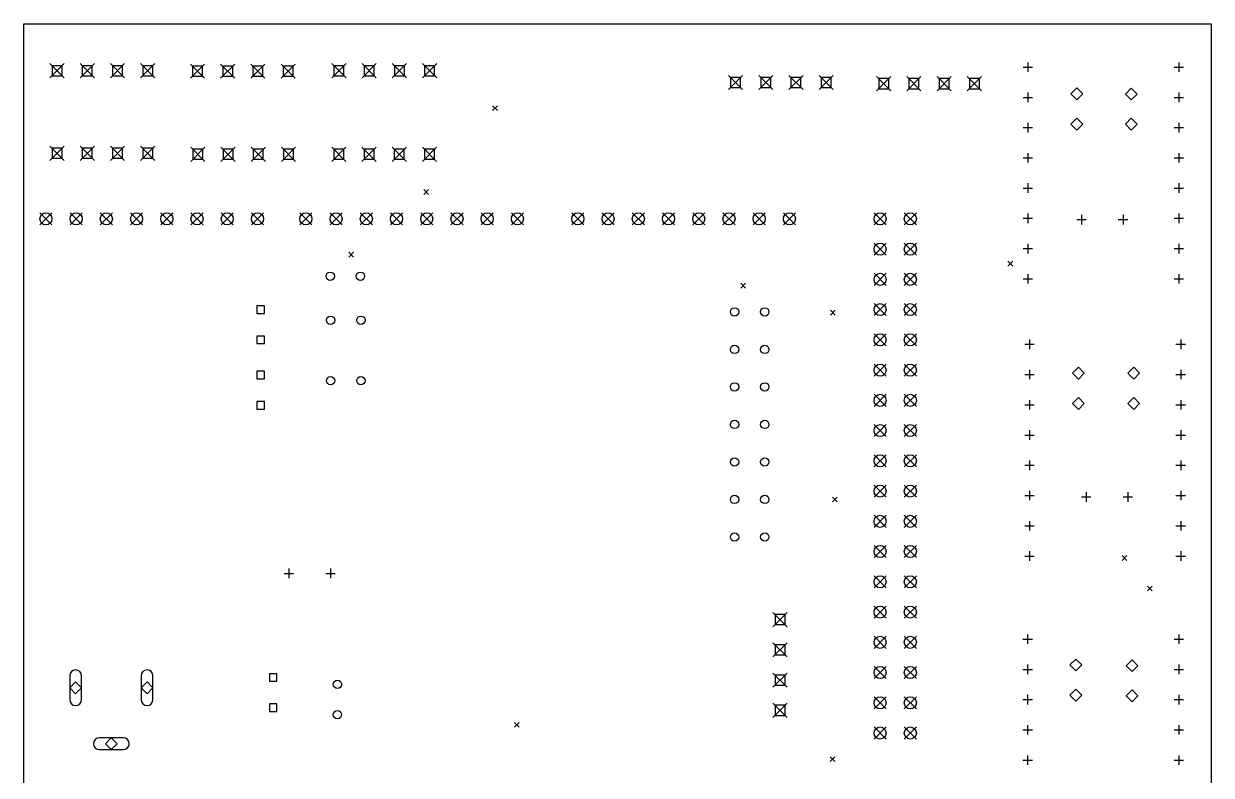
# Model space of a CAD drawing. Extents: x 124 to 225, y -181 to -54.
# Drawn here: x 125.4 to 225.2, y -117.6 to -54.5 of the extents above; entities that cross this region are included whole.
import ezdxf

# ---------------------------------------------------------------- set-up
doc = ezdxf.new("R2010")
doc.units = 0
doc.layers.add('BLACK', color=7, linetype='CONTINUOUS')

msp = doc.modelspace()

# ---------------------------------------------------------------- linework, layer by layer
at = {"layer": 'BLACK', "linetype": 'CONTINUOUS'}
for p, q in [((125.39, -54.48), (225.19, -54.48)), ((125.39, -153.94), (125.39, -54.48)), ((225.19, -54.48), (225.19, -153.94)), ((127.595, -57.825), (128.785, -59.015)), ((128.785, -57.825), (127.595, -59.015)), ((130.135, -57.825), (131.325, -59.015)), ((131.325, -57.825), (130.135, -59.015)), ((132.675, -57.825), (133.865, -59.015)), ((133.865, -57.825), (132.675, -59.015)), ((135.215, -57.825), (136.405, -59.015)), ((136.405, -57.825), (135.215, -59.015)), ((139.395, -57.865), (140.585, -59.055)), ((140.585, -57.865), (139.395, -59.055)), ((141.935, -57.865), (143.125, -59.055)), ((143.125, -57.865), (141.935, -59.055)), ((144.475, -57.865), (145.665, -59.055)), ((145.665, -57.865), (144.475, -59.055)), ((147.015, -57.865), (148.205, -59.055)), ((148.205, -57.865), (147.015, -59.055)), ((151.285, -57.825), (152.475, -59.015)), ((152.475, -57.825), (151.285, -59.015)), ((153.825, -57.825), (155.015, -59.015)), ((155.015, -57.825), (153.825, -59.015)), ((156.365, -57.825), (157.555, -59.015)), ((157.555, -57.825), (156.365, -59.015)), ((158.905, -57.825), (160.095, -59.015)), ((160.095, -57.825), (158.905, -59.015)), ((209.77, -57.72), (209.77, -58.52)), ((222.47, -57.72), (222.47, -58.52)), ((128.610733, -57.999267), (127.769267, -57.999267)), ((127.769267, -57.999267), (127.769267, -58.840733)), ((127.769267, -58.840733), (128.610733, -58.840733)), ((128.610733, -58.840733), (128.610733, -57.999267)), ((131.150733, -57.999267), (130.309267, -57.999267)), ((130.309267, -57.999267), (130.309267, -58.840733)), ((130.309267, -58.840733), (131.150733, -58.840733)), ((131.150733, -58.840733), (131.150733, -57.999267)), ((133.690733, -57.999267), (132.849267, -57.999267)), ((132.849267, -57.999267), (132.849267, -58.840733)), ((132.849267, -58.840733), (133.690733, -58.840733)), ((133.690733, -58.840733), (133.690733, -57.999267)), ((136.230733, -57.999267), (135.389267, -57.999267)), ((135.389267, -57.999267), (135.389267, -58.840733)), ((135.389267, -58.840733), (136.230733, -58.840733)), ((136.230733, -58.840733), (136.230733, -57.999267)), ((140.410733, -58.039267), (139.569267, -58.039267)), ((139.569267, -58.039267), (139.569267, -58.880733)), ((139.569267, -58.880733), (140.410733, -58.880733)), ((140.410733, -58.880733), (140.410733, -58.039267)), ((142.950733, -58.039267), (142.109267, -58.039267)), ((142.109267, -58.039267), (142.109267, -58.880733)), ((142.109267, -58.880733), (142.950733, -58.880733)), ((142.950733, -58.880733), (142.950733, -58.039267)), ((145.490733, -58.039267), (144.649267, -58.039267)), ((144.649267, -58.039267), (144.649267, -58.880733)), ((144.649267, -58.880733), (145.490733, -58.880733)), ((145.490733, -58.880733), (145.490733, -58.039267)), ((148.030733, -58.039267), (147.189267, -58.039267)), ((147.189267, -58.039267), (147.189267, -58.880733)), ((147.189267, -58.880733), (148.030733, -58.880733)), ((148.030733, -58.880733), (148.030733, -58.039267)), ((152.300733, -57.999267), (151.459267, -57.999267)), ((151.459267, -57.999267), (151.459267, -58.840733)), ((151.459267, -58.840733), (152.300733, -58.840733)), ((152.300733, -58.840733), (152.300733, -57.999267)), ((154.840733, -57.999267), (153.999267, -57.999267)), ((153.999267, -57.999267), (153.999267, -58.840733)), ((153.999267, -58.840733), (154.840733, -58.840733)), ((154.840733, -58.840733), (154.840733, -57.999267)), ((157.380733, -57.999267), (156.539267, -57.999267)), ((156.539267, -57.999267), (156.539267, -58.840733)), ((156.539267, -58.840733), (157.380733, -58.840733)), ((157.380733, -58.840733), (157.380733, -57.999267)), ((159.920733, -57.999267), (159.079267, -57.999267)), ((159.079267, -57.999267), (159.079267, -58.840733)), ((159.079267, -58.840733), (159.920733, -58.840733)), ((159.920733, -58.840733), (159.920733, -57.999267)), ((184.615, -58.815), (185.805, -60.005)), ((185.805, -58.815), (184.615, -60.005)), ((187.155, -58.815), (188.345, -60.005)), ((188.345, -58.815), (187.155, -60.005)), ((189.695, -58.815), (190.885, -60.005)), ((190.885, -58.815), (189.695, -60.005)), ((192.235, -58.815), (193.425, -60.005)), ((193.425, -58.815), (192.235, -60.005)), ((209.37, -58.12), (210.17, -58.12)), ((222.07, -58.12), (222.87, -58.12)), ((185.630733, -58.989267), (184.789267, -58.989267)), ((184.789267, -58.989267), (184.789267, -59.830733)), ((184.789267, -59.830733), (185.630733, -59.830733)), ((185.630733, -59.830733), (185.630733, -58.989267)), ((188.170733, -58.989267), (187.329267, -58.989267)), ((187.329267, -58.989267), (187.329267, -59.830733)), ((187.329267, -59.830733), (188.170733, -59.830733)), ((188.170733, -59.830733), (188.170733, -58.989267)), ((190.710733, -58.989267), (189.869267, -58.989267)), ((189.869267, -58.989267), (189.869267, -59.830733)), ((189.869267, -59.830733), (190.710733, -59.830733)), ((190.710733, -59.830733), (190.710733, -58.989267)), ((193.250733, -58.989267), (192.409267, -58.989267)), ((192.409267, -58.989267), (192.409267, -59.830733)), ((192.409267, -59.830733), (193.250733, -59.830733)), ((193.250733, -59.830733), (193.250733, -58.989267)), ((197.065, -58.915), (198.255, -60.105)), ((198.255, -58.915), (197.065, -60.105)), ((198.080733, -59.089267), (197.239267, -59.089267)), ((197.239267, -59.089267), (197.239267, -59.930733)), ((198.080733, -59.930733), (198.080733, -59.089267)), ((199.605, -58.915), (200.795, -60.105)), ((200.795, -58.915), (199.605, -60.105)), ((200.620733, -59.089267), (199.779267, -59.089267)), ((199.779267, -59.089267), (199.779267, -59.930733)), ((200.620733, -59.930733), (200.620733, -59.089267)), ((202.145, -58.915), (203.335, -60.105)), ((203.335, -58.915), (202.145, -60.105)), ((203.160733, -59.089267), (202.319267, -59.089267)), ((202.319267, -59.089267), (202.319267, -59.930733)), ((203.160733, -59.930733), (203.160733, -59.089267)), ((204.685, -58.915), (205.875, -60.105)), ((205.875, -58.915), (204.685, -60.105)), ((205.700733, -59.089267), (204.859267, -59.089267)), ((204.859267, -59.089267), (204.859267, -59.930733)), ((205.700733, -59.930733), (205.700733, -59.089267)), ((213.89, -59.87), (213.39, -60.37)), ((214.39, -60.37), (213.89, -59.87)), ((218.47, -59.88), (217.97, -60.38)), ((218.97, -60.38), (218.47, -59.88)), ((197.239267, -59.930733), (198.080733, -59.930733)), ((199.779267, -59.930733), (200.620733, -59.930733)), ((202.319267, -59.930733), (203.160733, -59.930733)), ((204.859267, -59.930733), (205.700733, -59.930733)), ((209.37, -60.66), (210.17, -60.66)), ((209.77, -60.26), (209.77, -61.06)), ((213.39, -60.37), (213.89, -60.87)), ((213.89, -60.87), (214.39, -60.37)), ((217.97, -60.38), (218.47, -60.88)), ((218.47, -60.88), (218.97, -60.38)), ((222.07, -60.66), (222.87, -60.66)), ((222.47, -60.26), (222.47, -61.06)), ((164.7962, -61.3762), (165.1962, -61.7762)), ((165.1962, -61.3762), (164.7962, -61.7762)), ((209.77, -62.8), (209.77, -63.6)), ((213.89, -62.41), (213.39, -62.91)), ((214.39, -62.91), (213.89, -62.41)), ((218.47, -62.42), (217.97, -62.92)), ((218.97, -62.92), (218.47, -62.42)), ((222.47, -62.8), (222.47, -63.6)), ((209.37, -63.2), (210.17, -63.2)), ((213.39, -62.91), (213.89, -63.41)), ((213.89, -63.41), (214.39, -62.91)), ((217.97, -62.92), (218.47, -63.42)), ((218.47, -63.42), (218.97, -62.92)), ((222.07, -63.2), (222.87, -63.2)), ((127.595, -64.765), (128.785, -65.955)), ((128.785, -64.765), (127.595, -65.955)), ((130.135, -64.765), (131.325, -65.955)), ((131.325, -64.765), (130.135, -65.955)), ((132.675, -64.765), (133.865, -65.955)), ((133.865, -64.765), (132.675, -65.955)), ((135.215, -64.765), (136.405, -65.955)), ((136.405, -64.765), (135.215, -65.955)), ((139.425, -64.845), (140.615, -66.035)), ((140.615, -64.845), (139.425, -66.035)), ((141.965, -64.845), (143.155, -66.035)), ((143.155, -64.845), (141.965, -66.035)), ((144.505, -64.845), (145.695, -66.035)), ((145.695, -64.845), (144.505, -66.035)), ((147.045, -64.845), (148.235, -66.035)), ((148.235, -64.845), (147.045, -66.035)), ((151.275, -64.845), (152.465, -66.035)), ((152.465, -64.845), (151.275, -66.035)), ((153.815, -64.845), (155.005, -66.035)), ((155.005, -64.845), (153.815, -66.035)), ((156.355, -64.845), (157.545, -66.035)), ((157.545, -64.845), (156.355, -66.035)), ((158.895, -64.845), (160.085, -66.035)), ((160.085, -64.845), (158.895, -66.035)), ((128.610733, -64.939267), (127.769267, -64.939267)), ((127.769267, -64.939267), (127.769267, -65.780733)), ((127.769267, -65.780733), (128.610733, -65.780733)), ((128.610733, -65.780733), (128.610733, -64.939267)), ((131.150733, -64.939267), (130.309267, -64.939267)), ((130.309267, -64.939267), (130.309267, -65.780733)), ((130.309267, -65.780733), (131.150733, -65.780733)), ((131.150733, -65.780733), (131.150733, -64.939267)), ((133.690733, -64.939267), (132.849267, -64.939267)), ((132.849267, -64.939267), (132.849267, -65.780733)), ((132.849267, -65.780733), (133.690733, -65.780733)), ((133.690733, -65.780733), (133.690733, -64.939267)), ((136.230733, -64.939267), (135.389267, -64.939267)), ((135.389267, -64.939267), (135.389267, -65.780733)), ((135.389267, -65.780733), (136.230733, -65.780733)), ((136.230733, -65.780733), (136.230733, -64.939267)), ((140.440733, -65.019267), (139.599267, -65.019267)), ((139.599267, -65.019267), (139.599267, -65.860733)), ((139.599267, -65.860733), (140.440733, -65.860733)), ((140.440733, -65.860733), (140.440733, -65.019267)), ((142.980733, -65.019267), (142.139267, -65.019267)), ((142.139267, -65.019267), (142.139267, -65.860733)), ((142.139267, -65.860733), (142.980733, -65.860733)), ((142.980733, -65.860733), (142.980733, -65.019267)), ((145.520733, -65.019267), (144.679267, -65.019267)), ((144.679267, -65.019267), (144.679267, -65.860733)), ((144.679267, -65.860733), (145.520733, -65.860733)), ((145.520733, -65.860733), (145.520733, -65.019267)), ((148.060733, -65.019267), (147.219267, -65.019267)), ((147.219267, -65.019267), (147.219267, -65.860733)), ((147.219267, -65.860733), (148.060733, -65.860733)), ((148.060733, -65.860733), (148.060733, -65.019267)), ((152.290733, -65.019267), (151.449267, -65.019267)), ((151.449267, -65.019267), (151.449267, -65.860733)), ((151.449267, -65.860733), (152.290733, -65.860733)), ((152.290733, -65.860733), (152.290733, -65.019267)), ((154.830733, -65.019267), (153.989267, -65.019267)), ((153.989267, -65.019267), (153.989267, -65.860733)), ((153.989267, -65.860733), (154.830733, -65.860733)), ((154.830733, -65.860733), (154.830733, -65.019267)), ((157.370733, -65.019267), (156.529267, -65.019267)), ((156.529267, -65.019267), (156.529267, -65.860733)), ((156.529267, -65.860733), (157.370733, -65.860733)), ((157.370733, -65.860733), (157.370733, -65.019267)), ((159.910733, -65.019267), (159.069267, -65.019267)), ((159.069267, -65.019267), (159.069267, -65.860733)), ((159.069267, -65.860733), (159.910733, -65.860733)), ((159.910733, -65.860733), (159.910733, -65.019267)), ((209.37, -65.74), (210.17, -65.74)), ((209.77, -65.34), (209.77, -66.14)), ((222.07, -65.74), (222.87, -65.74)), ((222.47, -65.34), (222.47, -66.14)), ((159.0198, -68.4095), (159.4198, -68.8095)), ((159.4198, -68.4095), (159.0198, -68.8095)), ((209.37, -68.28), (210.17, -68.28)), ((209.77, -67.88), (209.77, -68.68)), ((222.07, -68.28), (222.87, -68.28)), ((222.47, -67.88), (222.47, -68.68)), ((126.746, -70.358), (127.762, -71.374)), ((127.762, -70.358), (126.746, -71.374)), ((129.286, -70.358), (130.302, -71.374)), ((130.302, -70.358), (129.286, -71.374)), ((131.826, -70.358), (132.842, -71.374)), ((132.842, -70.358), (131.826, -71.374)), ((134.366, -70.358), (135.382, -71.374)), ((135.382, -70.358), (134.366, -71.374)), ((136.906, -70.358), (137.922, -71.374)), ((137.922, -70.358), (136.906, -71.374)), ((139.446, -70.358), (140.462, -71.374)), ((140.462, -70.358), (139.446, -71.374)), ((141.986, -70.358), (143.002, -71.374)), ((143.002, -70.358), (141.986, -71.374)), ((144.526, -70.358), (145.542, -71.374)), ((145.542, -70.358), (144.526, -71.374)), ((148.59, -70.358), (149.606, -71.374)), ((149.606, -70.358), (148.59, -71.374)), ((151.13, -70.358), (152.146, -71.374)), ((152.146, -70.358), (151.13, -71.374)), ((153.67, -70.358), (154.686, -71.374)), ((154.686, -70.358), (153.67, -71.374)), ((156.21, -70.358), (157.226, -71.374)), ((157.226, -70.358), (156.21, -71.374)), ((158.75, -70.358), (159.766, -71.374)), ((159.766, -70.358), (158.75, -71.374)), ((161.29, -70.358), (162.306, -71.374)), ((162.306, -70.358), (161.29, -71.374)), ((163.83, -70.358), (164.846, -71.374)), ((164.846, -70.358), (163.83, -71.374)), ((166.37, -70.358), (167.386, -71.374)), ((167.386, -70.358), (166.37, -71.374)), ((171.45, -70.358), (172.466, -71.374)), ((172.466, -70.358), (171.45, -71.374)), ((173.99, -70.358), (175.006, -71.374)), ((175.006, -70.358), (173.99, -71.374)), ((176.53, -70.358), (177.546, -71.374)), ((177.546, -70.358), (176.53, -71.374)), ((179.07, -70.358), (180.086, -71.374)), ((180.086, -70.358), (179.07, -71.374)), ((181.61, -70.358), (182.626, -71.374)), ((182.626, -70.358), (181.61, -71.374)), ((184.15, -70.358), (185.166, -71.374)), ((185.166, -70.358), (184.15, -71.374)), ((186.69, -70.358), (187.706, -71.374)), ((187.706, -70.358), (186.69, -71.374)), ((189.23, -70.358), (190.246, -71.374)), ((190.246, -70.358), (189.23, -71.374)), ((196.85, -70.358), (197.866, -71.374)), ((197.866, -70.358), (196.85, -71.374)), ((199.39, -70.358), (200.406, -71.374)), ((200.406, -70.358), (199.39, -71.374)), ((209.37, -70.82), (210.17, -70.82)), ((209.77, -70.42), (209.77, -71.22)), ((214.28, -70.53), (214.28, -71.33)), ((217.78, -70.53), (217.78, -71.33)), ((222.07, -70.82), (222.87, -70.82)), ((222.47, -70.42), (222.47, -71.22)), ((213.88, -70.93), (214.68, -70.93)), ((217.38, -70.93), (218.18, -70.93)), ((152.708, -73.6712), (153.108, -74.0712)), ((153.108, -73.6712), (152.708, -74.0712)), ((196.85, -72.898), (197.866, -73.914)), ((197.866, -72.898), (196.85, -73.914)), ((199.39, -72.898), (200.406, -73.914)), ((200.406, -72.898), (199.39, -73.914)), ((209.37, -73.36), (210.17, -73.36)), ((209.77, -72.96), (209.77, -73.76)), ((222.07, -73.36), (222.87, -73.36)), ((222.47, -72.96), (222.47, -73.76)), ((208.1068, -74.43), (208.5068, -74.83)), ((208.5068, -74.43), (208.1068, -74.83)), ((196.85, -75.438), (197.866, -76.454)), ((197.866, -75.438), (196.85, -76.454)), ((199.39, -75.438), (200.406, -76.454)), ((200.406, -75.438), (199.39, -76.454)), ((209.77, -75.5), (209.77, -76.3)), ((222.47, -75.5), (222.47, -76.3)), ((185.6495, -76.2759), (186.0495, -76.6759)), ((186.0495, -76.2759), (185.6495, -76.6759)), ((209.37, -75.9), (210.17, -75.9)), ((222.07, -75.9), (222.87, -75.9)), ((145.618201, -78.166799), (144.981799, -78.166799)), ((144.981799, -78.166799), (144.981799, -78.803201)), ((144.981799, -78.803201), (145.618201, -78.803201)), ((145.618201, -78.803201), (145.618201, -78.166799)), ((193.1796, -78.5447), (193.5796, -78.9447)), ((193.5796, -78.5447), (193.1796, -78.9447)), ((196.85, -77.978), (197.866, -78.994)), ((197.866, -77.978), (196.85, -78.994)), ((199.39, -77.978), (200.406, -78.994)), ((200.406, -77.978), (199.39, -78.994)), ((145.618201, -80.706799), (144.981799, -80.706799)), ((144.981799, -80.706799), (144.981799, -81.343201)), ((145.618201, -81.343201), (145.618201, -80.706799)), ((196.85, -80.518), (197.866, -81.534)), ((197.866, -80.518), (196.85, -81.534)), ((199.39, -80.518), (200.406, -81.534)), ((200.406, -80.518), (199.39, -81.534)), ((144.981799, -81.343201), (145.618201, -81.343201)), ((209.52, -81.4), (210.32, -81.4)), ((209.92, -81), (209.92, -81.8)), ((222.22, -81.4), (223.02, -81.4)), ((222.62, -81), (222.62, -81.8)), ((145.618201, -83.666799), (144.981799, -83.666799)), ((144.981799, -83.666799), (144.981799, -84.303201)), ((145.618201, -84.303201), (145.618201, -83.666799)), ((196.85, -83.058), (197.866, -84.074)), ((197.866, -83.058), (196.85, -84.074)), ((199.39, -83.058), (200.406, -84.074)), ((200.406, -83.058), (199.39, -84.074)), ((209.92, -83.54), (209.92, -84.34)), ((214.02, -83.325), (213.52, -83.825)), ((213.52, -83.825), (214.02, -84.325)), ((214.52, -83.825), (214.02, -83.325)), ((214.02, -84.325), (214.52, -83.825)), ((218.67, -83.325), (218.17, -83.825)), ((218.17, -83.825), (218.67, -84.325)), ((219.17, -83.825), (218.67, -83.325)), ((218.67, -84.325), (219.17, -83.825)), ((222.62, -83.54), (222.62, -84.34)), ((144.981799, -84.303201), (145.618201, -84.303201)), ((209.52, -83.94), (210.32, -83.94)), ((222.22, -83.94), (223.02, -83.94)), ((196.85, -85.598), (197.866, -86.614)), ((197.866, -85.598), (196.85, -86.614)), ((199.39, -85.598), (200.406, -86.614)), ((200.406, -85.598), (199.39, -86.614)), ((145.618201, -86.206799), (144.981799, -86.206799)), ((144.981799, -86.206799), (144.981799, -86.843201)), ((145.618201, -86.843201), (145.618201, -86.206799)), ((209.52, -86.48), (210.32, -86.48)), ((209.92, -86.08), (209.92, -86.88)), ((214.02, -85.865), (213.52, -86.365)), ((213.52, -86.365), (214.02, -86.865)), ((214.52, -86.365), (214.02, -85.865)), ((214.02, -86.865), (214.52, -86.365)), ((218.67, -85.865), (218.17, -86.365)), ((218.17, -86.365), (218.67, -86.865)), ((219.17, -86.365), (218.67, -85.865)), ((218.67, -86.865), (219.17, -86.365)), ((222.22, -86.48), (223.02, -86.48)), ((222.62, -86.08), (222.62, -86.88)), ((144.981799, -86.843201), (145.618201, -86.843201)), ((196.85, -88.138), (197.866, -89.154)), ((197.866, -88.138), (196.85, -89.154)), ((199.39, -88.138), (200.406, -89.154)), ((200.406, -88.138), (199.39, -89.154)), ((209.92, -88.62), (209.92, -89.42)), ((222.62, -88.62), (222.62, -89.42)), ((209.52, -89.02), (210.32, -89.02)), ((222.22, -89.02), (223.02, -89.02)), ((196.85, -90.678), (197.866, -91.694)), ((197.866, -90.678), (196.85, -91.694)), ((199.39, -90.678), (200.406, -91.694)), ((200.406, -90.678), (199.39, -91.694)), ((209.52, -91.56), (210.32, -91.56)), ((209.92, -91.16), (209.92, -91.96)), ((222.22, -91.56), (223.02, -91.56)), ((222.62, -91.16), (222.62, -91.96)), ((196.85, -93.218), (197.866, -94.234)), ((197.866, -93.218), (196.85, -94.234)), ((199.39, -93.218), (200.406, -94.234)), ((200.406, -93.218), (199.39, -94.234)), ((209.92, -93.7), (209.92, -94.5)), ((222.62, -93.7), (222.62, -94.5)), ((193.348, -94.23), (193.748, -94.63)), ((193.748, -94.23), (193.348, -94.63)), ((209.52, -94.1), (210.32, -94.1)), ((214.28, -94.22), (215.08, -94.22)), ((214.68, -93.82), (214.68, -94.62)), ((217.78, -94.22), (218.58, -94.22)), ((218.18, -93.82), (218.18, -94.62)), ((222.22, -94.1), (223.02, -94.1)), ((196.85, -95.758), (197.866, -96.774)), ((197.866, -95.758), (196.85, -96.774)), ((199.39, -95.758), (200.406, -96.774)), ((200.406, -95.758), (199.39, -96.774)), ((209.52, -96.64), (210.32, -96.64)), ((209.92, -96.24), (209.92, -97.04)), ((222.22, -96.64), (223.02, -96.64)), ((222.62, -96.24), (222.62, -97.04)), ((196.85, -98.298), (197.866, -99.314)), ((197.866, -98.298), (196.85, -99.314)), ((199.39, -98.298), (200.406, -99.314)), ((200.406, -98.298), (199.39, -99.314)), ((209.92, -98.78), (209.92, -99.58)), ((222.62, -98.78), (222.62, -99.58)), ((209.52, -99.18), (210.32, -99.18)), ((217.6924, -99.1454), (218.0924, -99.5454)), ((218.0924, -99.1454), (217.6924, -99.5454)), ((222.22, -99.18), (223.02, -99.18)), ((147.27, -100.64), (148.07, -100.64)), ((147.67, -100.24), (147.67, -101.04)), ((150.77, -100.64), (151.57, -100.64)), ((151.17, -100.24), (151.17, -101.04)), ((196.85, -100.838), (197.866, -101.854)), ((197.866, -100.838), (196.85, -101.854)), ((199.39, -100.838), (200.406, -101.854)), ((200.406, -100.838), (199.39, -101.854)), ((219.8309, -101.7144), (220.2309, -102.1144)), ((220.2309, -101.7144), (219.8309, -102.1144)), ((196.85, -103.378), (197.866, -104.394)), ((197.866, -103.378), (196.85, -104.394)), ((199.39, -103.378), (200.406, -104.394)), ((200.406, -103.378), (199.39, -104.394)), ((188.355, -103.925), (189.545, -105.115)), ((189.545, -103.925), (188.355, -105.115)), ((189.370733, -104.099267), (188.529267, -104.099267)), ((188.529267, -104.099267), (188.529267, -104.940733)), ((189.370733, -104.940733), (189.370733, -104.099267)), ((188.529267, -104.940733), (189.370733, -104.940733)), ((209.76, -105.76), (209.76, -106.56)), ((222.46, -105.76), (222.46, -106.56)), ((188.355, -106.465), (189.545, -107.655)), ((189.545, -106.465), (188.355, -107.655)), ((189.370733, -106.639267), (188.529267, -106.639267)), ((188.529267, -106.639267), (188.529267, -107.480733)), ((189.370733, -107.480733), (189.370733, -106.639267)), ((196.85, -105.918), (197.866, -106.934)), ((197.866, -105.918), (196.85, -106.934)), ((199.39, -105.918), (200.406, -106.934)), ((200.406, -105.918), (199.39, -106.934)), ((209.36, -106.16), (210.16, -106.16)), ((222.06, -106.16), (222.86, -106.16)), ((188.529267, -107.480733), (189.370733, -107.480733)), ((196.85, -108.458), (197.866, -109.474)), ((197.866, -108.458), (196.85, -109.474)), ((199.39, -108.458), (200.406, -109.474)), ((200.406, -108.458), (199.39, -109.474)), ((209.36, -108.7), (210.16, -108.7)), ((209.76, -108.3), (209.76, -109.1)), ((213.8, -107.83), (213.3, -108.33)), ((213.3, -108.33), (213.8, -108.83)), ((214.3, -108.33), (213.8, -107.83)), ((213.8, -108.83), (214.3, -108.33)), ((218.53, -107.89), (218.03, -108.39)), ((218.03, -108.39), (218.53, -108.89)), ((219.03, -108.39), (218.53, -107.89)), ((218.53, -108.89), (219.03, -108.39)), ((222.06, -108.7), (222.86, -108.7)), ((222.46, -108.3), (222.46, -109.1)), ((129.25, -109.2425), (129.25, -111.2425)), ((129.75, -109.7425), (129.25, -110.2425)), ((130.25, -110.2425), (129.75, -109.7425)), ((130.25, -111.2425), (130.25, -109.2425)), ((135.25, -109.2425), (135.25, -111.2425)), ((135.75, -109.7425), (135.25, -110.2425)), ((136.25, -110.2425), (135.75, -109.7425)), ((136.25, -111.2425), (136.25, -109.2425)), ((146.668201, -109.066799), (146.031799, -109.066799)), ((146.031799, -109.066799), (146.031799, -109.703201)), ((146.031799, -109.703201), (146.668201, -109.703201)), ((146.668201, -109.703201), (146.668201, -109.066799)), ((188.355, -109.005), (189.545, -110.195)), ((189.545, -109.005), (188.355, -110.195)), ((189.370733, -109.179267), (188.529267, -109.179267)), ((188.529267, -109.179267), (188.529267, -110.020733)), ((189.370733, -110.020733), (189.370733, -109.179267)), ((129.25, -110.2425), (129.75, -110.7425)), ((129.75, -110.7425), (130.25, -110.2425)), ((135.25, -110.2425), (135.75, -110.7425)), ((135.75, -110.7425), (136.25, -110.2425)), ((188.529267, -110.020733), (189.370733, -110.020733)), ((213.8, -110.37), (213.3, -110.87)), ((214.3, -110.87), (213.8, -110.37)), ((218.53, -110.43), (218.03, -110.93)), ((219.03, -110.93), (218.53, -110.43)), ((146.668201, -111.606799), (146.031799, -111.606799)), ((146.031799, -111.606799), (146.031799, -112.243201)), ((146.668201, -112.243201), (146.668201, -111.606799)), ((188.355, -111.545), (189.545, -112.735)), ((189.545, -111.545), (188.355, -112.735)), ((189.370733, -111.719267), (188.529267, -111.719267)), ((188.529267, -111.719267), (188.529267, -112.560733)), ((189.370733, -112.560733), (189.370733, -111.719267)), ((196.85, -110.998), (197.866, -112.014)), ((197.866, -110.998), (196.85, -112.014)), ((199.39, -110.998), (200.406, -112.014)), ((200.406, -110.998), (199.39, -112.014)), ((209.36, -111.24), (210.16, -111.24)), ((209.76, -110.84), (209.76, -111.64)), ((213.3, -110.87), (213.8, -111.37)), ((213.8, -111.37), (214.3, -110.87)), ((218.03, -110.93), (218.53, -111.43)), ((218.53, -111.43), (219.03, -110.93)), ((222.06, -111.24), (222.86, -111.24)), ((222.46, -110.84), (222.46, -111.64)), ((146.031799, -112.243201), (146.668201, -112.243201)), ((188.529267, -112.560733), (189.370733, -112.560733)), ((166.626, -113.1601), (167.026, -113.5601)), ((167.026, -113.1601), (166.626, -113.5601)), ((196.85, -113.538), (197.866, -114.554)), ((197.866, -113.538), (196.85, -114.554)), ((199.39, -113.538), (200.406, -114.554)), ((200.406, -113.538), (199.39, -114.554)), ((209.76, -113.38), (209.76, -114.18)), ((222.46, -113.38), (222.46, -114.18)), ((133.75, -114.4425), (131.75, -114.4425)), ((132.75, -114.4425), (132.25, -114.9425)), ((133.25, -114.9425), (132.75, -114.4425)), ((209.36, -113.78), (210.16, -113.78)), ((222.06, -113.78), (222.86, -113.78)), ((131.75, -115.4425), (133.75, -115.4425)), ((132.25, -114.9425), (132.75, -115.4425)), ((132.75, -115.4425), (133.25, -114.9425)), ((193.1655, -116.0354), (193.5655, -116.4354)), ((193.5655, -116.0354), (193.1655, -116.4354)), ((209.36, -116.32), (210.16, -116.32)), ((209.76, -115.92), (209.76, -116.72)), ((222.06, -116.32), (222.86, -116.32)), ((222.46, -115.92), (222.46, -116.72))]:
    msp.add_line(p, q, dxfattribs=at)
at = {"layer": 'BLACK'}
for centre, radius in [((127.254, -70.866), 0.508), ((129.794, -70.866), 0.508), ((132.334, -70.866), 0.508), ((134.874, -70.866), 0.508), ((137.414, -70.866), 0.508), ((139.954, -70.866), 0.508), ((142.494, -70.866), 0.508), ((145.034, -70.866), 0.508), ((149.098, -70.866), 0.508), ((151.638, -70.866), 0.508), ((154.178, -70.866), 0.508), ((156.718, -70.866), 0.508), ((159.258, -70.866), 0.508), ((161.798, -70.866), 0.508), ((164.338, -70.866), 0.508), ((166.878, -70.866), 0.508), ((171.958, -70.866), 0.508), ((174.498, -70.866), 0.508), ((177.038, -70.866), 0.508), ((179.578, -70.866), 0.508), ((182.118, -70.866), 0.508), ((184.658, -70.866), 0.508), ((187.198, -70.866), 0.508), ((189.738, -70.866), 0.508), ((197.358, -70.866), 0.508), ((199.898, -70.866), 0.508), ((197.358, -73.406), 0.508), ((199.898, -73.406), 0.508), ((151.15, -75.68), 0.35), ((153.69, -75.68), 0.35), ((197.358, -75.946), 0.508), ((199.898, -75.946), 0.508), ((185.13, -78.68), 0.35), ((187.67, -78.68), 0.35), ((197.358, -78.486), 0.508), ((199.898, -78.486), 0.508), ((151.18, -79.375), 0.35), ((153.72, -79.375), 0.35), ((197.358, -81.026), 0.508), ((199.898, -81.026), 0.508), ((185.13, -81.83), 0.35), ((187.67, -81.83), 0.35), ((197.358, -83.566), 0.508), ((199.898, -83.566), 0.508), ((151.18, -84.455), 0.35), ((153.72, -84.455), 0.35), ((185.13, -84.98), 0.35), ((187.67, -84.98), 0.35), ((197.358, -86.106), 0.508), ((199.898, -86.106), 0.508), ((185.13, -88.13), 0.35), ((187.67, -88.13), 0.35), ((197.358, -88.646), 0.508), ((199.898, -88.646), 0.508), ((197.358, -91.186), 0.508), ((199.898, -91.186), 0.508), ((185.13, -91.28), 0.35), ((187.67, -91.28), 0.35), ((197.358, -93.726), 0.508), ((199.898, -93.726), 0.508), ((185.13, -94.43), 0.35), ((187.67, -94.43), 0.35), ((197.358, -96.266), 0.508), ((199.898, -96.266), 0.508), ((185.13, -97.58), 0.35), ((187.67, -97.58), 0.35), ((197.358, -98.806), 0.508), ((199.898, -98.806), 0.508), ((197.358, -101.346), 0.508), ((199.898, -101.346), 0.508), ((197.358, -103.886), 0.508), ((199.898, -103.886), 0.508), ((197.358, -106.426), 0.508), ((199.898, -106.426), 0.508), ((197.358, -108.966), 0.508), ((199.898, -108.966), 0.508), ((151.75, -109.96), 0.35), ((197.358, -111.506), 0.508), ((199.898, -111.506), 0.508), ((151.75, -112.5), 0.35), ((197.358, -114.046), 0.508), ((199.898, -114.046), 0.508)]:
    msp.add_circle(centre, radius, dxfattribs=at)
for centre, start, end in [((129.75, -109.2425), 0, 180), ((135.75, -109.2425), 0, 180), ((129.75, -111.2425), 180, 360), ((135.75, -111.2425), 180, 360), ((131.75, -114.9425), 90, 270), ((133.75, -114.9425), 270, 450)]:
    msp.add_arc(centre, 0.5, start, end, dxfattribs=at)

doc.saveas('drawing.dxf')
